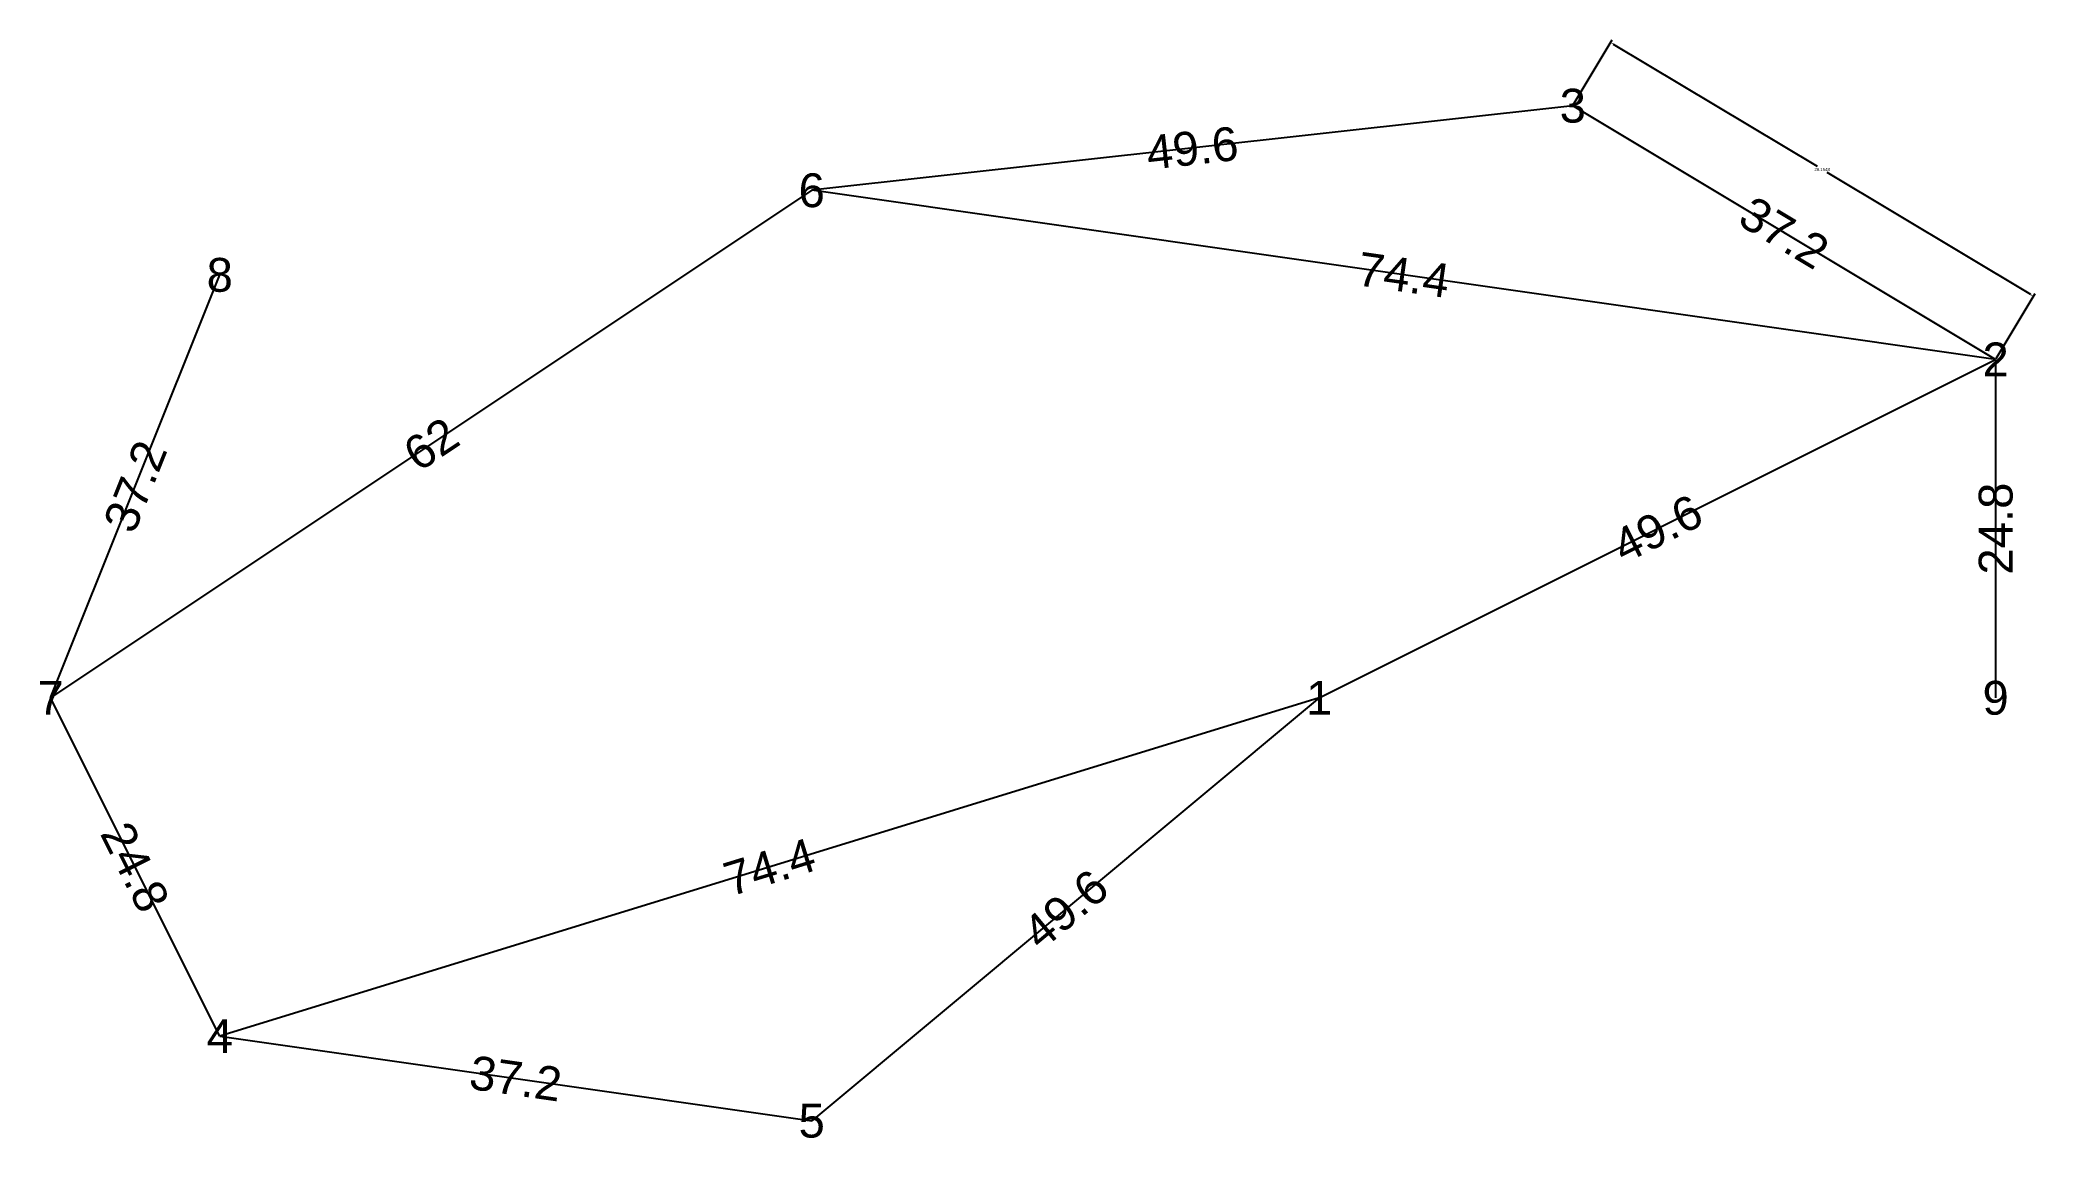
# Model space of a CAD drawing. Header units: inches. Extents: x -1 to 117, y -1 to 64.
import ezdxf
from ezdxf.enums import TextEntityAlignment as Align

# ---------------------------------------------------------------- set-up
doc = ezdxf.new("R2010")
doc.units = ezdxf.units.IN
doc.header["$MEASUREMENT"] = 0
doc.styles.get("Standard").update_dxf_attribs({"font": 'arial.ttf'})
doc.dimstyles.get("Standard").update_dxf_attribs({"dimtxt": 0.18, "dimasz": 0.18, "dimexe": 0.18, "dimexo": 0.0625, "dimgap": 0.09, "dimtad": 0, "dimtih": 1, "dimtoh": 1, "dimdec": 4, "dimzin": 0, "dimdsep": 46, "dimtxsty": 'Standard', "dimcen": 0.09, "dimadec": 0, "dimazin": 0, "dimtfac": 1, "dimtdec": 4, "dimtofl": 0, "dimtmove": 0, "dimatfit": 3, "dimfxl": 1, "dimtolj": 1, "dimtzin": 0, "dimarcsym": 0})

# ---------------------------------------------------------------- blocks, each defined once
blk = doc.blocks.new('*D1')
at = {"color": 0, "lineweight": -2, "transparency": 16777216}
for p, q in [((90.03, 60.05), (92.33, 63.89)), ((92.39, 63.64), (104.44, 56.42)), ((117.09, 48.83), (105.04, 56.05)), ((115.03, 45.05), (117.33, 48.89))]:
    blk.add_line(p, q, dxfattribs=at)
at = {"color": 0, "transparency": 16777216}
for points in [[(92.41, 63.67), (92.38, 63.62), (92.24, 63.73)], [(117.1, 48.85), (117.07, 48.8), (117.24, 48.73)]]:
    blk.add_solid(points, dxfattribs=at)
at = {"layer": 'Defpoints', "color": 0, "transparency": 16777216}
for p in [(90, 60), (117.24, 48.73), (115, 45)]:
    blk.add_point(p, dxfattribs=at)
at = {"color": 0, "transparency": 16777216, "insert": (104.74, 56.23), "char_height": 0.18, "attachment_point": 5}
blk.add_mtext('\\A1;29.1548', dxfattribs=at)

msp = doc.modelspace()

# ---------------------------------------------------------------- linework, layer by layer
at = {"color": 8}
for p, q in [((90, 60), (45, 55)), ((115, 45), (90, 60)), ((45, 55), (0, 25)), ((115, 45), (45, 55)), ((0, 25), (10, 50)), ((75, 25), (115, 45)), ((115, 45), (115, 25)), ((10, 5), (0, 25)), ((75, 25), (10, 5)), ((75, 25), (45, 0)), ((10, 5), (45, 0))]:
    msp.add_line(p, q, dxfattribs=at)

# ---------------------------------------------------------------- texts
at = {"color": 1}
for s, p in [('3', (90, 60)), ('6', (45, 55)), ('8', (10, 50)), ('2', (115, 45)), ('7', (0, 25)), ('1', (75, 25)), ('9', (115, 25)), ('4', (10, 5)), ('5', (45, 0))]:
    msp.add_text(s, height=2, dxfattribs=at).set_placement(p, align=Align.MIDDLE_CENTER)
at = {"color": 2}
for s, rotation, p in [('49.6', 6.3401917, (67.5, 57.5)), ('37.2', 329.0362435, (102.5, 52.5)), ('74.4', 351.8698976, (80, 50)), ('62', 33.6900675, (22.5, 40)), ('37.2', 68.1985905, (5, 37.5)), ('49.6', 26.5650512, (95, 35)), ('24.8', 90, (115, 35)), ('24.8', 296.5650512, (5, 15)), ('74.4', 17.102729, (42.5, 15)), ('49.6', 39.8055711, (60, 12.5)), ('37.2', 351.8698976, (27.5, 2.5))]:
    msp.add_text(s, height=2, rotation=rotation, dxfattribs=at).set_placement(p, align=Align.MIDDLE_CENTER)

# ---------------------------------------------------------------- dimensions: what is measured, and where the dimension line sits
dim = msp.add_aligned_dim(p1=(90, 60), p2=(115, 45), distance=4.35449, dimstyle='Standard')
dim.commit()
dim.dimension.update_dxf_attribs({"geometry": '*D1', "text_midpoint": (104.74037, 56.23395)})

doc.saveas('drawing.dxf')
